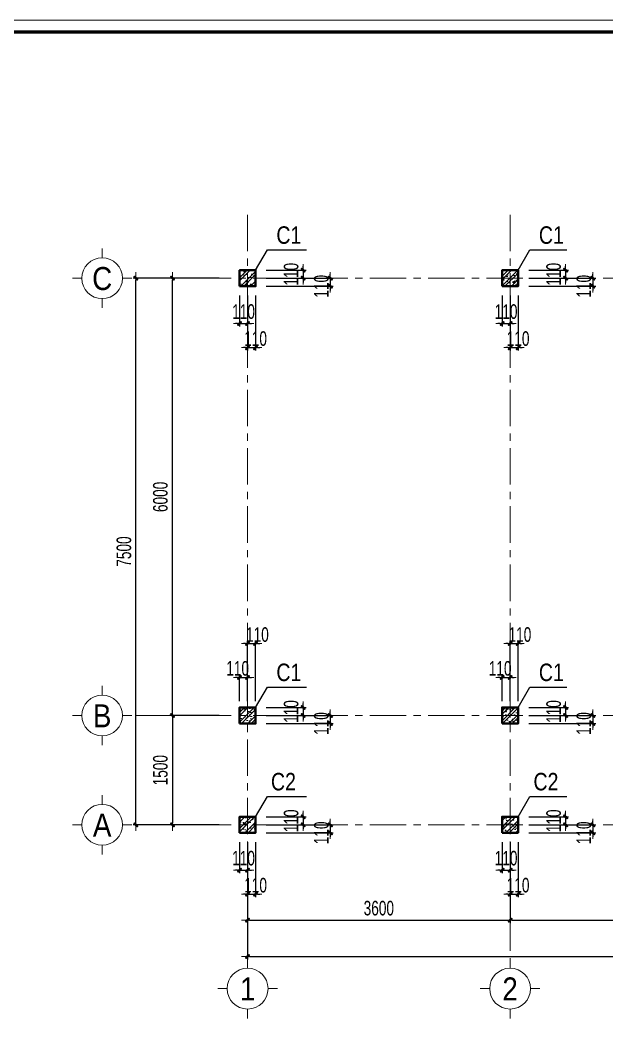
# Model space of a CAD drawing. Header units: millimetres. Extents: x -295047 to 29144, y -724756 to -246879.
# Drawn here: x -118992 to -110951, y -358538 to -344605 of the extents above; entities that cross this region are included whole.
import ezdxf
from ezdxf.enums import TextEntityAlignment as Align

# ---------------------------------------------------------------- set-up
doc = ezdxf.new("R2010")
doc.units = ezdxf.units.MM
doc.header["$MEASUREMENT"] = 0
doc.header["$PDMODE"] = 32
for name, pattern in [('CENTERX2', [4, 2.5, -0.5, 0.5, -0.5]), ('DASHDOT', [1, 0.5, -0.25, 0, -0.25]), ('HIDDEN', [0.375, 0.25, -0.125])]:
    doc.linetypes.add(name, pattern=pattern)
doc.layers.get('Defpoints').update_dxf_attribs({"color": 1})
for name, color, linetype, lineweight in [('Khungten_LCDI', 7, 'Continuous', 5), ('LC Dim', 8, 'Continuous', 18), ('LC Hatch', 252, 'Continuous', 9), ('LC ISO', 153, 'Continuous', 13), ('LC MANH DUT', 35, 'HIDDEN', 5), ('LC Net dam2', 6, 'Continuous', 40), ('LC Net manh', 219, 'Continuous', 5), ('LC Net thay', 7, 'Continuous', 25), ('LC Net truc', 79, 'DASHDOT', 13), ('LC Text1', 3, 'Continuous', 20)]:
    doc.layers.add(name, color=color, linetype=linetype, lineweight=lineweight)
doc.styles.add('HOATBIF', font='hoatbif.shx', dxfattribs={"width": 0.7})
doc.styles.add('Khungten', font='VHAVAN_1.TTF', dxfattribs={"width": 0.9, "height": 5000})
doc.styles.add('LC 1', font='VHAVANB_1.TTF')
doc.styles.add('T2', font='VHARIAL_1.TTF', dxfattribs={"width": 0.8})
doc.styles.add('Title', font='VHBLACK_1.TTF', dxfattribs={"width": 0.8})
doc.dimstyles.new('DIM CHUAN', dxfattribs={"dimscale": 60, "dimtxt": 2.5, "dimasz": 0.35, "dimexe": 0.5, "dimexo": 0, "dimgap": 0.8, "dimtad": 1, "dimdec": 0, "dimzin": 0, "dimdsep": 46, "dimtxsty": 'HOATBIF', "dimblk1": 'DOT', "dimblk2": 'DOT', "dimsah": 1, "dimcen": -1, "dimdle": 1, "dimclrd": 256, "dimclre": 256, "dimclrt": 4, "dimadec": 3, "dimazin": 2, "dimtfac": 0.333333, "dimtdec": 0, "dimtix": 1, "dimtmove": 2, "dimatfit": 3, "dimldrblk": 'DOT', "dimfxl": 1, "dimtvp": 0.833333, "dimtolj": 1, "dimtzin": 0, "dimarcsym": 0})

# ---------------------------------------------------------------- blocks, each defined once
blk = doc.blocks.new('lcdi KC')
at = {"layer": 'Defpoints', "lineweight": 0}
blk.add_lwpolyline([(-1200, -14850), (-1200, 14850), (40800, 14850), (40800, -14850)], close=True, dxfattribs=at)
at = {"layer": 'Khungten_LCDI', "color": 5, "lineweight": 60}
blk.add_lwpolyline([(0, -14650), (0, 14650), (40600, 14650), (40600, -14650)], close=True, dxfattribs=at)
at = {"color": 7, "style": 'Khungten', "width": 0.8}
for tag, p in [('REVISION', (39499, -10746)), ('NGAYHT', (39546, -11609))]:
    blk.add_attdef(tag, text='', height=200, dxfattribs=at).set_placement(p, align=Align.CENTER)
at = {"layer": 'LC Text1', "style": 'Title', "width": 1.485915}
for tag, p, p2 in [('TENBANVE1', (36913, -8886), (40339, -8886)), ('TENBANVE2', (36913, -9562), (40339, -9562))]:
    blk.add_attdef(tag, text='', height=250, dxfattribs=at).set_placement(p, p2, align=Align.FIT)
at = {"layer": 'LC Text1', "style": 'Title', "width": 0.7}
blk.add_attdef('SOBANVE', text='', height=250, dxfattribs=at).set_placement((39562, -13896), align=Align.CENTER)
blk = doc.blocks.new('cot')
at = {"layer": 'LC Hatch', "ltscale": 2}
h = blk.add_hatch(dxfattribs=at)
h.set_pattern_fill('BTCT', color=256, scale=25)
h.set_pattern_definition([(50, (0, 0), (179.31505, -15.68803), [18.75, -206.25]), (355, (0, 0), (-34.68783, 188.04803), [15, -165]), (100.4514, (14.94, -1.3), (144.62735, 172.3599), [15.93505, -175.2855]), (46.1842, (0, 50), (266.8103, -41.3798), [28.125, -309.375]), (96.6356, (22.23, 46.55), (233.6657, 243.5295), [23.9026, -262.9282]), (351.1842, (0, 50), (233.6655, 243.5297), [22.5, -247.5]), (21, (25, 37.5), (149.22676, -100.65472), [18.75, -206.25]), (326, (25, 37.5), (60.82883, 181.2875), [15, -165]), (71.4514, (37.44, 29.11), (210.05566, 80.6326), [15.93505, -175.2855]), (37.5, (0, 0), (3.03996, 83.22346), [0, -163, 0, -167.5, 0, -165.625]), (7.5, (0, 0), (65.76738, 98.60293), [0, -95.5, 0, -159.25, 0, -63.125]), (327.5, (-55.75, 0), (133.45561, -5.63872), [0, -62.5, 0, -195, 0, -258.75]), (317.5, (-80.75, 0), (145.79654, 25.02625), [0, -81.25, 0, -129.5, 0, -183.75]), (45, (0, 0), (-66.29126, 66.29126), []), (45, (44.19, 0), (-66.29126, 66.29126), [])])
h.paths.add_polyline_path([(44560.5, -27305.5), (44340.5, -27305.5), (44340.5, -27525.5), (44560.5, -27525.5)])
at = {"layer": 'LC Net dam2', "ltscale": 2}
blk.add_lwpolyline([(44340.5, -27525.5), (44560.5, -27525.5), (44560.5, -27305.5), (44340.5, -27305.5)], close=True, dxfattribs=at)
blk = doc.blocks.new('DOT')
at = {"layer": 'LC Dim'}
blk.add_line((-3, 0), (3, 0), dxfattribs=at)
at = {"layer": 'LC Dim', "color": 4}
blk.add_line((-1, -1), (1, 1), dxfattribs=at)
blk.add_lwpolyline([(0.5, 1), (-1, -0.5), (-0.5, -1), (1, 0.5)], close=True, dxfattribs=at)
blk = doc.blocks.new('*D256')
at = {"layer": 'Defpoints', "color": 0, "ltscale": 2, "transparency": 16777216}
for p in [(-115620, -348035), (-115620, -348145), (-115114, -348145)]:
    blk.add_point(p, dxfattribs=at)
at = {"layer": 'LC Dim', "lineweight": -2, "ltscale": 2, "transparency": 16777216}
for p, q in [((-115620, -348035), (-115074, -348035)), ((-115114, -348007), (-115114, -347979)), ((-115114, -348035), (-115114, -348145)), ((-115620, -348145), (-115074, -348145)), ((-115114, -348173), (-115114, -348201))]:
    blk.add_line(p, q, dxfattribs=at)
at = {"layer": 'LC Dim', "lineweight": -2, "ltscale": 2, "transparency": 16777216, "xscale": 28, "yscale": 28, "zscale": 28}
for p, rotation in [((-115114, -348035), 270), ((-115114, -348145), 90)]:
    blk.add_blockref('DOT', p, dxfattribs=dict(at, rotation=rotation))
at = {"layer": 'LC Dim', "color": 4, "ltscale": 2, "transparency": 16777216, "insert": (-115278, -348090), "char_height": 200, "attachment_point": 5, "rotation": 90, "style": 'HOATBIF'}
blk.add_mtext('\\A1;110', dxfattribs=at)
blk = doc.blocks.new('*D257')
at = {"layer": 'Defpoints', "color": 0, "ltscale": 2, "transparency": 16777216}
for p in [(-115620, -348145), (-115620, -348255), (-114741, -348255)]:
    blk.add_point(p, dxfattribs=at)
at = {"layer": 'LC Dim', "lineweight": -2, "ltscale": 2, "transparency": 16777216}
for p, q in [((-115620, -348145), (-114701, -348145)), ((-114741, -348117), (-114741, -348089)), ((-114741, -348145), (-114741, -348255)), ((-115620, -348255), (-114701, -348255)), ((-114741, -348283), (-114741, -348311))]:
    blk.add_line(p, q, dxfattribs=at)
at = {"layer": 'LC Dim', "lineweight": -2, "ltscale": 2, "transparency": 16777216, "xscale": 28, "yscale": 28, "zscale": 28}
for p, rotation in [((-114741, -348145), 270), ((-114741, -348255), 90)]:
    blk.add_blockref('DOT', p, dxfattribs=dict(at, rotation=rotation))
at = {"layer": 'LC Dim', "color": 4, "ltscale": 2, "transparency": 16777216, "insert": (-114864, -348255), "char_height": 200, "attachment_point": 5, "rotation": 90, "style": 'HOATBIF'}
blk.add_mtext('\\A1;110', dxfattribs=at)
blk = doc.blocks.new('*D258')
at = {"layer": 'Defpoints', "color": 0, "ltscale": 2, "transparency": 16777216}
for p in [(-115986, -348383), (-115876, -348383), (-115876, -348767)]:
    blk.add_point(p, dxfattribs=at)
at = {"layer": 'LC Dim', "lineweight": -2, "ltscale": 2, "transparency": 16777216}
for p, q in [((-115986, -348383), (-115986, -348807)), ((-115876, -348383), (-115876, -348807)), ((-116014, -348767), (-116042, -348767)), ((-115986, -348767), (-115876, -348767)), ((-115848, -348767), (-115820, -348767))]:
    blk.add_line(p, q, dxfattribs=at)
at = {"layer": 'LC Dim', "lineweight": -2, "ltscale": 2, "transparency": 16777216, "xscale": 28, "yscale": 28, "zscale": 28}
blk.add_blockref('DOT', (-115986, -348767), dxfattribs=at)
at = {"layer": 'LC Dim', "lineweight": -2, "ltscale": 2, "transparency": 16777216, "xscale": 28, "yscale": 28, "zscale": 28, "rotation": 180}
blk.add_blockref('DOT', (-115876, -348767), dxfattribs=at)
at = {"layer": 'LC Dim', "color": 4, "ltscale": 2, "transparency": 16777216, "insert": (-115931, -348603), "char_height": 200, "attachment_point": 5, "style": 'HOATBIF'}
blk.add_mtext('\\A1;110', dxfattribs=at)
blk = doc.blocks.new('*D259')
at = {"layer": 'Defpoints', "color": 0, "ltscale": 2, "transparency": 16777216}
for p in [(-115876, -348383), (-115766, -348383), (-115766, -349097)]:
    blk.add_point(p, dxfattribs=at)
at = {"layer": 'LC Dim', "lineweight": -2, "ltscale": 2, "transparency": 16777216}
for p, q in [((-115876, -348383), (-115876, -349137)), ((-115766, -348383), (-115766, -349137)), ((-115904, -349097), (-115932, -349097)), ((-115876, -349097), (-115766, -349097)), ((-115738, -349097), (-115710, -349097))]:
    blk.add_line(p, q, dxfattribs=at)
at = {"layer": 'LC Dim', "lineweight": -2, "ltscale": 2, "transparency": 16777216, "xscale": 28, "yscale": 28, "zscale": 28}
blk.add_blockref('DOT', (-115876, -349097), dxfattribs=at)
at = {"layer": 'LC Dim', "lineweight": -2, "ltscale": 2, "transparency": 16777216, "xscale": 28, "yscale": 28, "zscale": 28, "rotation": 180}
blk.add_blockref('DOT', (-115766, -349097), dxfattribs=at)
at = {"layer": 'LC Dim', "color": 4, "ltscale": 2, "transparency": 16777216, "insert": (-115766, -348974), "char_height": 200, "attachment_point": 5, "style": 'HOATBIF'}
blk.add_mtext('\\A1;110', dxfattribs=at)
blk = doc.blocks.new('*D260')
at = {"layer": 'Defpoints', "color": 0, "ltscale": 2, "transparency": 16777216}
for p in [(-112276, -348383), (-112166, -348383), (-112166, -349097)]:
    blk.add_point(p, dxfattribs=at)
at = {"layer": 'LC Dim', "lineweight": -2, "ltscale": 2, "transparency": 16777216}
for p, q in [((-112276, -348383), (-112276, -349137)), ((-112166, -348383), (-112166, -349137)), ((-112304, -349097), (-112332, -349097)), ((-112276, -349097), (-112166, -349097)), ((-112138, -349097), (-112110, -349097))]:
    blk.add_line(p, q, dxfattribs=at)
at = {"layer": 'LC Dim', "lineweight": -2, "ltscale": 2, "transparency": 16777216, "xscale": 28, "yscale": 28, "zscale": 28}
blk.add_blockref('DOT', (-112276, -349097), dxfattribs=at)
at = {"layer": 'LC Dim', "lineweight": -2, "ltscale": 2, "transparency": 16777216, "xscale": 28, "yscale": 28, "zscale": 28, "rotation": 180}
blk.add_blockref('DOT', (-112166, -349097), dxfattribs=at)
at = {"layer": 'LC Dim', "color": 4, "ltscale": 2, "transparency": 16777216, "insert": (-112166, -348974), "char_height": 200, "attachment_point": 5, "style": 'HOATBIF'}
blk.add_mtext('\\A1;110', dxfattribs=at)
blk = doc.blocks.new('*D261')
at = {"layer": 'Defpoints', "color": 0, "ltscale": 2, "transparency": 16777216}
for p in [(-112386, -348383), (-112276, -348383), (-112276, -348767)]:
    blk.add_point(p, dxfattribs=at)
at = {"layer": 'LC Dim', "lineweight": -2, "ltscale": 2, "transparency": 16777216}
for p, q in [((-112386, -348383), (-112386, -348807)), ((-112276, -348383), (-112276, -348807)), ((-112414, -348767), (-112442, -348767)), ((-112386, -348767), (-112276, -348767)), ((-112248, -348767), (-112220, -348767))]:
    blk.add_line(p, q, dxfattribs=at)
at = {"layer": 'LC Dim', "lineweight": -2, "ltscale": 2, "transparency": 16777216, "xscale": 28, "yscale": 28, "zscale": 28}
blk.add_blockref('DOT', (-112386, -348767), dxfattribs=at)
at = {"layer": 'LC Dim', "lineweight": -2, "ltscale": 2, "transparency": 16777216, "xscale": 28, "yscale": 28, "zscale": 28, "rotation": 180}
blk.add_blockref('DOT', (-112276, -348767), dxfattribs=at)
at = {"layer": 'LC Dim', "color": 4, "ltscale": 2, "transparency": 16777216, "insert": (-112331, -348603), "char_height": 200, "attachment_point": 5, "style": 'HOATBIF'}
blk.add_mtext('\\A1;110', dxfattribs=at)
blk = doc.blocks.new('*D266')
at = {"layer": 'Defpoints', "color": 0, "ltscale": 2, "transparency": 16777216}
for p in [(-115620, -354035), (-115620, -354145), (-115114, -354145)]:
    blk.add_point(p, dxfattribs=at)
at = {"layer": 'LC Dim', "lineweight": -2, "ltscale": 2, "transparency": 16777216}
for p, q in [((-115620, -354035), (-115074, -354035)), ((-115114, -354007), (-115114, -353979)), ((-115114, -354035), (-115114, -354145)), ((-115620, -354145), (-115074, -354145)), ((-115114, -354173), (-115114, -354201))]:
    blk.add_line(p, q, dxfattribs=at)
at = {"layer": 'LC Dim', "lineweight": -2, "ltscale": 2, "transparency": 16777216, "xscale": 28, "yscale": 28, "zscale": 28}
for p, rotation in [((-115114, -354035), 270), ((-115114, -354145), 90)]:
    blk.add_blockref('DOT', p, dxfattribs=dict(at, rotation=rotation))
at = {"layer": 'LC Dim', "color": 4, "ltscale": 2, "transparency": 16777216, "insert": (-115278, -354090), "char_height": 200, "attachment_point": 5, "rotation": 90, "style": 'HOATBIF'}
blk.add_mtext('\\A1;110', dxfattribs=at)
blk = doc.blocks.new('*D267')
at = {"layer": 'Defpoints', "color": 0, "ltscale": 2, "transparency": 16777216}
for p in [(-115620, -354145), (-115620, -354255), (-114741, -354255)]:
    blk.add_point(p, dxfattribs=at)
at = {"layer": 'LC Dim', "lineweight": -2, "ltscale": 2, "transparency": 16777216}
for p, q in [((-115620, -354145), (-114701, -354145)), ((-114741, -354117), (-114741, -354089)), ((-114741, -354145), (-114741, -354255)), ((-115620, -354255), (-114701, -354255)), ((-114741, -354283), (-114741, -354311))]:
    blk.add_line(p, q, dxfattribs=at)
at = {"layer": 'LC Dim', "lineweight": -2, "ltscale": 2, "transparency": 16777216, "xscale": 28, "yscale": 28, "zscale": 28}
for p, rotation in [((-114741, -354145), 270), ((-114741, -354255), 90)]:
    blk.add_blockref('DOT', p, dxfattribs=dict(at, rotation=rotation))
at = {"layer": 'LC Dim', "color": 4, "ltscale": 2, "transparency": 16777216, "insert": (-114864, -354255), "char_height": 200, "attachment_point": 5, "rotation": 90, "style": 'HOATBIF'}
blk.add_mtext('\\A1;110', dxfattribs=at)
blk = doc.blocks.new('*D270')
at = {"layer": 'Defpoints', "color": 0, "ltscale": 2, "transparency": 16777216}
for p in [(-115876, -353622), (-115986, -353949), (-115876, -353949)]:
    blk.add_point(p, dxfattribs=at)
at = {"layer": 'LC Dim', "lineweight": -2, "ltscale": 2, "transparency": 16777216}
for p, q in [((-115986, -353949), (-115986, -353582)), ((-115876, -353949), (-115876, -353582)), ((-116014, -353622), (-116042, -353622)), ((-115986, -353622), (-115876, -353622)), ((-115848, -353622), (-115820, -353622))]:
    blk.add_line(p, q, dxfattribs=at)
at = {"layer": 'LC Dim', "lineweight": -2, "ltscale": 2, "transparency": 16777216, "xscale": 28, "yscale": 28, "zscale": 28}
blk.add_blockref('DOT', (-115986, -353622), dxfattribs=at)
at = {"layer": 'LC Dim', "lineweight": -2, "ltscale": 2, "transparency": 16777216, "xscale": 28, "yscale": 28, "zscale": 28, "rotation": 180}
blk.add_blockref('DOT', (-115876, -353622), dxfattribs=at)
at = {"layer": 'LC Dim', "color": 4, "ltscale": 2, "transparency": 16777216, "insert": (-116012, -353499), "char_height": 200, "attachment_point": 5, "style": 'HOATBIF'}
blk.add_mtext('\\A1;110', dxfattribs=at)
blk = doc.blocks.new('*D271')
at = {"layer": 'Defpoints', "color": 0, "ltscale": 2, "transparency": 16777216}
for p in [(-115766, -353158), (-115876, -353949), (-115766, -353949)]:
    blk.add_point(p, dxfattribs=at)
at = {"layer": 'LC Dim', "lineweight": -2, "ltscale": 2, "transparency": 16777216}
for p, q in [((-115904, -353158), (-115932, -353158)), ((-115876, -353949), (-115876, -353118)), ((-115876, -353158), (-115766, -353158)), ((-115766, -353949), (-115766, -353118)), ((-115738, -353158), (-115710, -353158))]:
    blk.add_line(p, q, dxfattribs=at)
at = {"layer": 'LC Dim', "lineweight": -2, "ltscale": 2, "transparency": 16777216, "xscale": 28, "yscale": 28, "zscale": 28}
blk.add_blockref('DOT', (-115876, -353158), dxfattribs=at)
at = {"layer": 'LC Dim', "lineweight": -2, "ltscale": 2, "transparency": 16777216, "xscale": 28, "yscale": 28, "zscale": 28, "rotation": 180}
blk.add_blockref('DOT', (-115766, -353158), dxfattribs=at)
at = {"layer": 'LC Dim', "color": 4, "ltscale": 2, "transparency": 16777216, "insert": (-115741, -353035), "char_height": 200, "attachment_point": 5, "style": 'HOATBIF'}
blk.add_mtext('\\A1;110', dxfattribs=at)
blk = doc.blocks.new('*D272')
at = {"layer": 'Defpoints', "color": 0, "ltscale": 2, "transparency": 16777216}
for p in [(-112276, -353622), (-112386, -353949), (-112276, -353949)]:
    blk.add_point(p, dxfattribs=at)
at = {"layer": 'LC Dim', "lineweight": -2, "ltscale": 2, "transparency": 16777216}
for p, q in [((-112386, -353949), (-112386, -353582)), ((-112276, -353949), (-112276, -353582)), ((-112414, -353622), (-112442, -353622)), ((-112386, -353622), (-112276, -353622)), ((-112248, -353622), (-112220, -353622))]:
    blk.add_line(p, q, dxfattribs=at)
at = {"layer": 'LC Dim', "lineweight": -2, "ltscale": 2, "transparency": 16777216, "xscale": 28, "yscale": 28, "zscale": 28}
blk.add_blockref('DOT', (-112386, -353622), dxfattribs=at)
at = {"layer": 'LC Dim', "lineweight": -2, "ltscale": 2, "transparency": 16777216, "xscale": 28, "yscale": 28, "zscale": 28, "rotation": 180}
blk.add_blockref('DOT', (-112276, -353622), dxfattribs=at)
at = {"layer": 'LC Dim', "color": 4, "ltscale": 2, "transparency": 16777216, "insert": (-112412, -353499), "char_height": 200, "attachment_point": 5, "style": 'HOATBIF'}
blk.add_mtext('\\A1;110', dxfattribs=at)
blk = doc.blocks.new('*D273')
at = {"layer": 'Defpoints', "color": 0, "ltscale": 2, "transparency": 16777216}
for p in [(-112166, -353158), (-112276, -353949), (-112166, -353949)]:
    blk.add_point(p, dxfattribs=at)
at = {"layer": 'LC Dim', "lineweight": -2, "ltscale": 2, "transparency": 16777216}
for p, q in [((-112304, -353158), (-112332, -353158)), ((-112276, -353949), (-112276, -353118)), ((-112276, -353158), (-112166, -353158)), ((-112166, -353949), (-112166, -353118)), ((-112138, -353158), (-112110, -353158))]:
    blk.add_line(p, q, dxfattribs=at)
at = {"layer": 'LC Dim', "lineweight": -2, "ltscale": 2, "transparency": 16777216, "xscale": 28, "yscale": 28, "zscale": 28}
blk.add_blockref('DOT', (-112276, -353158), dxfattribs=at)
at = {"layer": 'LC Dim', "lineweight": -2, "ltscale": 2, "transparency": 16777216, "xscale": 28, "yscale": 28, "zscale": 28, "rotation": 180}
blk.add_blockref('DOT', (-112166, -353158), dxfattribs=at)
at = {"layer": 'LC Dim', "color": 4, "ltscale": 2, "transparency": 16777216, "insert": (-112141, -353035), "char_height": 200, "attachment_point": 5, "style": 'HOATBIF'}
blk.add_mtext('\\A1;110', dxfattribs=at)
blk = doc.blocks.new('*D276')
at = {"layer": 'Defpoints', "color": 0, "ltscale": 2, "transparency": 16777216}
for p in [(-112020, -348035), (-112020, -348145), (-111514, -348145)]:
    blk.add_point(p, dxfattribs=at)
at = {"layer": 'LC Dim', "lineweight": -2, "ltscale": 2, "transparency": 16777216}
for p, q in [((-112020, -348035), (-111474, -348035)), ((-111514, -348007), (-111514, -347979)), ((-111514, -348035), (-111514, -348145)), ((-112020, -348145), (-111474, -348145)), ((-111514, -348173), (-111514, -348201))]:
    blk.add_line(p, q, dxfattribs=at)
at = {"layer": 'LC Dim', "lineweight": -2, "ltscale": 2, "transparency": 16777216, "xscale": 28, "yscale": 28, "zscale": 28}
for p, rotation in [((-111514, -348035), 270), ((-111514, -348145), 90)]:
    blk.add_blockref('DOT', p, dxfattribs=dict(at, rotation=rotation))
at = {"layer": 'LC Dim', "color": 4, "ltscale": 2, "transparency": 16777216, "insert": (-111678, -348090), "char_height": 200, "attachment_point": 5, "rotation": 90, "style": 'HOATBIF'}
blk.add_mtext('\\A1;110', dxfattribs=at)
blk = doc.blocks.new('*D277')
at = {"layer": 'Defpoints', "color": 0, "ltscale": 2, "transparency": 16777216}
for p in [(-112020, -348145), (-112020, -348255), (-111141, -348255)]:
    blk.add_point(p, dxfattribs=at)
at = {"layer": 'LC Dim', "lineweight": -2, "ltscale": 2, "transparency": 16777216}
for p, q in [((-112020, -348145), (-111101, -348145)), ((-111141, -348117), (-111141, -348089)), ((-111141, -348145), (-111141, -348255)), ((-112020, -348255), (-111101, -348255)), ((-111141, -348283), (-111141, -348311))]:
    blk.add_line(p, q, dxfattribs=at)
at = {"layer": 'LC Dim', "lineweight": -2, "ltscale": 2, "transparency": 16777216, "xscale": 28, "yscale": 28, "zscale": 28}
for p, rotation in [((-111141, -348145), 270), ((-111141, -348255), 90)]:
    blk.add_blockref('DOT', p, dxfattribs=dict(at, rotation=rotation))
at = {"layer": 'LC Dim', "color": 4, "ltscale": 2, "transparency": 16777216, "insert": (-111264, -348255), "char_height": 200, "attachment_point": 5, "rotation": 90, "style": 'HOATBIF'}
blk.add_mtext('\\A1;110', dxfattribs=at)
blk = doc.blocks.new('*D278')
at = {"layer": 'Defpoints', "color": 0, "ltscale": 2, "transparency": 16777216}
for p in [(-112020, -354035), (-112020, -354145), (-111514, -354145)]:
    blk.add_point(p, dxfattribs=at)
at = {"layer": 'LC Dim', "lineweight": -2, "ltscale": 2, "transparency": 16777216}
for p, q in [((-112020, -354035), (-111474, -354035)), ((-111514, -354007), (-111514, -353979)), ((-111514, -354035), (-111514, -354145)), ((-112020, -354145), (-111474, -354145)), ((-111514, -354173), (-111514, -354201))]:
    blk.add_line(p, q, dxfattribs=at)
at = {"layer": 'LC Dim', "lineweight": -2, "ltscale": 2, "transparency": 16777216, "xscale": 28, "yscale": 28, "zscale": 28}
for p, rotation in [((-111514, -354035), 270), ((-111514, -354145), 90)]:
    blk.add_blockref('DOT', p, dxfattribs=dict(at, rotation=rotation))
at = {"layer": 'LC Dim', "color": 4, "ltscale": 2, "transparency": 16777216, "insert": (-111678, -354090), "char_height": 200, "attachment_point": 5, "rotation": 90, "style": 'HOATBIF'}
blk.add_mtext('\\A1;110', dxfattribs=at)
blk = doc.blocks.new('*D279')
at = {"layer": 'Defpoints', "color": 0, "ltscale": 2, "transparency": 16777216}
for p in [(-112020, -354145), (-112020, -354255), (-111141, -354255)]:
    blk.add_point(p, dxfattribs=at)
at = {"layer": 'LC Dim', "lineweight": -2, "ltscale": 2, "transparency": 16777216}
for p, q in [((-112020, -354145), (-111101, -354145)), ((-111141, -354117), (-111141, -354089)), ((-111141, -354145), (-111141, -354255)), ((-112020, -354255), (-111101, -354255)), ((-111141, -354283), (-111141, -354311))]:
    blk.add_line(p, q, dxfattribs=at)
at = {"layer": 'LC Dim', "lineweight": -2, "ltscale": 2, "transparency": 16777216, "xscale": 28, "yscale": 28, "zscale": 28}
for p, rotation in [((-111141, -354145), 270), ((-111141, -354255), 90)]:
    blk.add_blockref('DOT', p, dxfattribs=dict(at, rotation=rotation))
at = {"layer": 'LC Dim', "color": 4, "ltscale": 2, "transparency": 16777216, "insert": (-111264, -354255), "char_height": 200, "attachment_point": 5, "rotation": 90, "style": 'HOATBIF'}
blk.add_mtext('\\A1;110', dxfattribs=at)
blk = doc.blocks.new('*D288')
at = {"layer": 'Defpoints', "color": 0, "ltscale": 2, "transparency": 16777216}
for p in [(-115620, -355535), (-115620, -355645), (-115114, -355645)]:
    blk.add_point(p, dxfattribs=at)
at = {"layer": 'LC Dim', "lineweight": -2, "ltscale": 2, "transparency": 16777216}
for p, q in [((-115620, -355535), (-115074, -355535)), ((-115114, -355507), (-115114, -355479)), ((-115114, -355535), (-115114, -355645)), ((-115620, -355645), (-115074, -355645)), ((-115114, -355673), (-115114, -355701))]:
    blk.add_line(p, q, dxfattribs=at)
at = {"layer": 'LC Dim', "lineweight": -2, "ltscale": 2, "transparency": 16777216, "xscale": 28, "yscale": 28, "zscale": 28}
for p, rotation in [((-115114, -355535), 270), ((-115114, -355645), 90)]:
    blk.add_blockref('DOT', p, dxfattribs=dict(at, rotation=rotation))
at = {"layer": 'LC Dim', "color": 4, "ltscale": 2, "transparency": 16777216, "insert": (-115278, -355590), "char_height": 200, "attachment_point": 5, "rotation": 90, "style": 'HOATBIF'}
blk.add_mtext('\\A1;110', dxfattribs=at)
blk = doc.blocks.new('*D289')
at = {"layer": 'Defpoints', "color": 0, "ltscale": 2, "transparency": 16777216}
for p in [(-115620, -355645), (-115620, -355755), (-114741, -355755)]:
    blk.add_point(p, dxfattribs=at)
at = {"layer": 'LC Dim', "lineweight": -2, "ltscale": 2, "transparency": 16777216}
for p, q in [((-115620, -355645), (-114701, -355645)), ((-114741, -355617), (-114741, -355589)), ((-114741, -355645), (-114741, -355755)), ((-115620, -355755), (-114701, -355755)), ((-114741, -355783), (-114741, -355811))]:
    blk.add_line(p, q, dxfattribs=at)
at = {"layer": 'LC Dim', "lineweight": -2, "ltscale": 2, "transparency": 16777216, "xscale": 28, "yscale": 28, "zscale": 28}
for p, rotation in [((-114741, -355645), 270), ((-114741, -355755), 90)]:
    blk.add_blockref('DOT', p, dxfattribs=dict(at, rotation=rotation))
at = {"layer": 'LC Dim', "color": 4, "ltscale": 2, "transparency": 16777216, "insert": (-114864, -355755), "char_height": 200, "attachment_point": 5, "rotation": 90, "style": 'HOATBIF'}
blk.add_mtext('\\A1;110', dxfattribs=at)
blk = doc.blocks.new('*D292')
at = {"layer": 'Defpoints', "color": 0, "ltscale": 2, "transparency": 16777216}
for p in [(-112020, -355535), (-112020, -355645), (-111514, -355645)]:
    blk.add_point(p, dxfattribs=at)
at = {"layer": 'LC Dim', "lineweight": -2, "ltscale": 2, "transparency": 16777216}
for p, q in [((-112020, -355535), (-111474, -355535)), ((-111514, -355507), (-111514, -355479)), ((-111514, -355535), (-111514, -355645)), ((-112020, -355645), (-111474, -355645)), ((-111514, -355673), (-111514, -355701))]:
    blk.add_line(p, q, dxfattribs=at)
at = {"layer": 'LC Dim', "lineweight": -2, "ltscale": 2, "transparency": 16777216, "xscale": 28, "yscale": 28, "zscale": 28}
for p, rotation in [((-111514, -355535), 270), ((-111514, -355645), 90)]:
    blk.add_blockref('DOT', p, dxfattribs=dict(at, rotation=rotation))
at = {"layer": 'LC Dim', "color": 4, "ltscale": 2, "transparency": 16777216, "insert": (-111678, -355590), "char_height": 200, "attachment_point": 5, "rotation": 90, "style": 'HOATBIF'}
blk.add_mtext('\\A1;110', dxfattribs=at)
blk = doc.blocks.new('*D293')
at = {"layer": 'Defpoints', "color": 0, "ltscale": 2, "transparency": 16777216}
for p in [(-112020, -355645), (-112020, -355755), (-111141, -355755)]:
    blk.add_point(p, dxfattribs=at)
at = {"layer": 'LC Dim', "lineweight": -2, "ltscale": 2, "transparency": 16777216}
for p, q in [((-112020, -355645), (-111101, -355645)), ((-111141, -355617), (-111141, -355589)), ((-111141, -355645), (-111141, -355755)), ((-112020, -355755), (-111101, -355755)), ((-111141, -355783), (-111141, -355811))]:
    blk.add_line(p, q, dxfattribs=at)
at = {"layer": 'LC Dim', "lineweight": -2, "ltscale": 2, "transparency": 16777216, "xscale": 28, "yscale": 28, "zscale": 28}
for p, rotation in [((-111141, -355645), 270), ((-111141, -355755), 90)]:
    blk.add_blockref('DOT', p, dxfattribs=dict(at, rotation=rotation))
at = {"layer": 'LC Dim', "color": 4, "ltscale": 2, "transparency": 16777216, "insert": (-111264, -355755), "char_height": 200, "attachment_point": 5, "rotation": 90, "style": 'HOATBIF'}
blk.add_mtext('\\A1;110', dxfattribs=at)
blk = doc.blocks.new('*D296')
at = {"layer": 'Defpoints', "color": 0, "ltscale": 2, "transparency": 16777216}
for p in [(-115986, -355883), (-115876, -355883), (-115876, -356267)]:
    blk.add_point(p, dxfattribs=at)
at = {"layer": 'LC Dim', "lineweight": -2, "ltscale": 2, "transparency": 16777216}
for p, q in [((-115986, -355883), (-115986, -356307)), ((-115876, -355883), (-115876, -356307)), ((-116014, -356267), (-116042, -356267)), ((-115986, -356267), (-115876, -356267)), ((-115848, -356267), (-115820, -356267))]:
    blk.add_line(p, q, dxfattribs=at)
at = {"layer": 'LC Dim', "lineweight": -2, "ltscale": 2, "transparency": 16777216, "xscale": 28, "yscale": 28, "zscale": 28}
blk.add_blockref('DOT', (-115986, -356267), dxfattribs=at)
at = {"layer": 'LC Dim', "lineweight": -2, "ltscale": 2, "transparency": 16777216, "xscale": 28, "yscale": 28, "zscale": 28, "rotation": 180}
blk.add_blockref('DOT', (-115876, -356267), dxfattribs=at)
at = {"layer": 'LC Dim', "color": 4, "ltscale": 2, "transparency": 16777216, "insert": (-115931, -356103), "char_height": 200, "attachment_point": 5, "style": 'HOATBIF'}
blk.add_mtext('\\A1;110', dxfattribs=at)
blk = doc.blocks.new('*D297')
at = {"layer": 'Defpoints', "color": 0, "ltscale": 2, "transparency": 16777216}
for p in [(-115876, -355883), (-115766, -355883), (-115766, -356597)]:
    blk.add_point(p, dxfattribs=at)
at = {"layer": 'LC Dim', "lineweight": -2, "ltscale": 2, "transparency": 16777216}
for p, q in [((-115876, -355883), (-115876, -356637)), ((-115766, -355883), (-115766, -356637)), ((-115904, -356597), (-115932, -356597)), ((-115876, -356597), (-115766, -356597)), ((-115738, -356597), (-115710, -356597))]:
    blk.add_line(p, q, dxfattribs=at)
at = {"layer": 'LC Dim', "lineweight": -2, "ltscale": 2, "transparency": 16777216, "xscale": 28, "yscale": 28, "zscale": 28}
blk.add_blockref('DOT', (-115876, -356597), dxfattribs=at)
at = {"layer": 'LC Dim', "lineweight": -2, "ltscale": 2, "transparency": 16777216, "xscale": 28, "yscale": 28, "zscale": 28, "rotation": 180}
blk.add_blockref('DOT', (-115766, -356597), dxfattribs=at)
at = {"layer": 'LC Dim', "color": 4, "ltscale": 2, "transparency": 16777216, "insert": (-115766, -356474), "char_height": 200, "attachment_point": 5, "style": 'HOATBIF'}
blk.add_mtext('\\A1;110', dxfattribs=at)
blk = doc.blocks.new('*D298')
at = {"layer": 'Defpoints', "color": 0, "ltscale": 2, "transparency": 16777216}
for p in [(-112276, -355883), (-112166, -355883), (-112166, -356597)]:
    blk.add_point(p, dxfattribs=at)
at = {"layer": 'LC Dim', "lineweight": -2, "ltscale": 2, "transparency": 16777216}
for p, q in [((-112276, -355883), (-112276, -356637)), ((-112166, -355883), (-112166, -356637)), ((-112304, -356597), (-112332, -356597)), ((-112276, -356597), (-112166, -356597)), ((-112138, -356597), (-112110, -356597))]:
    blk.add_line(p, q, dxfattribs=at)
at = {"layer": 'LC Dim', "lineweight": -2, "ltscale": 2, "transparency": 16777216, "xscale": 28, "yscale": 28, "zscale": 28}
blk.add_blockref('DOT', (-112276, -356597), dxfattribs=at)
at = {"layer": 'LC Dim', "lineweight": -2, "ltscale": 2, "transparency": 16777216, "xscale": 28, "yscale": 28, "zscale": 28, "rotation": 180}
blk.add_blockref('DOT', (-112166, -356597), dxfattribs=at)
at = {"layer": 'LC Dim', "color": 4, "ltscale": 2, "transparency": 16777216, "insert": (-112166, -356474), "char_height": 200, "attachment_point": 5, "style": 'HOATBIF'}
blk.add_mtext('\\A1;110', dxfattribs=at)
blk = doc.blocks.new('*D299')
at = {"layer": 'Defpoints', "color": 0, "ltscale": 2, "transparency": 16777216}
for p in [(-112386, -355883), (-112276, -355883), (-112276, -356267)]:
    blk.add_point(p, dxfattribs=at)
at = {"layer": 'LC Dim', "lineweight": -2, "ltscale": 2, "transparency": 16777216}
for p, q in [((-112386, -355883), (-112386, -356307)), ((-112276, -355883), (-112276, -356307)), ((-112414, -356267), (-112442, -356267)), ((-112386, -356267), (-112276, -356267)), ((-112248, -356267), (-112220, -356267))]:
    blk.add_line(p, q, dxfattribs=at)
at = {"layer": 'LC Dim', "lineweight": -2, "ltscale": 2, "transparency": 16777216, "xscale": 28, "yscale": 28, "zscale": 28}
blk.add_blockref('DOT', (-112386, -356267), dxfattribs=at)
at = {"layer": 'LC Dim', "lineweight": -2, "ltscale": 2, "transparency": 16777216, "xscale": 28, "yscale": 28, "zscale": 28, "rotation": 180}
blk.add_blockref('DOT', (-112276, -356267), dxfattribs=at)
at = {"layer": 'LC Dim', "color": 4, "ltscale": 2, "transparency": 16777216, "insert": (-112331, -356103), "char_height": 200, "attachment_point": 5, "style": 'HOATBIF'}
blk.add_mtext('\\A1;110', dxfattribs=at)
blk = doc.blocks.new('*D304')
at = {"layer": 'Defpoints', "color": 0, "ltscale": 2, "transparency": 16777216}
for p in [(-115876, -355883), (-112276, -355883), (-112276, -356953)]:
    blk.add_point(p, dxfattribs=at)
at = {"layer": 'LC Dim', "lineweight": -2, "ltscale": 2, "transparency": 16777216}
for p, q in [((-115876, -355883), (-115876, -356993)), ((-112276, -355883), (-112276, -356993)), ((-115848, -356953), (-112304, -356953))]:
    blk.add_line(p, q, dxfattribs=at)
at = {"layer": 'LC Dim', "lineweight": -2, "ltscale": 2, "transparency": 16777216, "xscale": 28, "yscale": 28, "zscale": 28, "rotation": 180}
blk.add_blockref('DOT', (-115876, -356953), dxfattribs=at)
at = {"layer": 'LC Dim', "lineweight": -2, "ltscale": 2, "transparency": 16777216, "xscale": 28, "yscale": 28, "zscale": 28}
blk.add_blockref('DOT', (-112276, -356953), dxfattribs=at)
at = {"layer": 'LC Dim', "color": 4, "ltscale": 2, "transparency": 16777216, "insert": (-114076, -356789), "char_height": 200, "attachment_point": 5, "style": 'HOATBIF'}
blk.add_mtext('\\A1;3600', dxfattribs=at)
blk = doc.blocks.new('*D305')
at = {"layer": 'Defpoints', "color": 0, "ltscale": 2, "transparency": 16777216}
for p in [(-112276, -355883), (-108676, -355883), (-108676, -356953)]:
    blk.add_point(p, dxfattribs=at)
at = {"layer": 'LC Dim', "lineweight": -2, "ltscale": 2, "transparency": 16777216}
for p, q in [((-112276, -355883), (-112276, -356993)), ((-108676, -355883), (-108676, -356993)), ((-112248, -356953), (-108704, -356953))]:
    blk.add_line(p, q, dxfattribs=at)
at = {"layer": 'LC Dim', "lineweight": -2, "ltscale": 2, "transparency": 16777216, "xscale": 28, "yscale": 28, "zscale": 28, "rotation": 180}
blk.add_blockref('DOT', (-112276, -356953), dxfattribs=at)
at = {"layer": 'LC Dim', "lineweight": -2, "ltscale": 2, "transparency": 16777216, "xscale": 28, "yscale": 28, "zscale": 28}
blk.add_blockref('DOT', (-108676, -356953), dxfattribs=at)
at = {"layer": 'LC Dim', "color": 4, "ltscale": 2, "transparency": 16777216, "insert": (-110476, -356789), "char_height": 200, "attachment_point": 5, "style": 'HOATBIF'}
blk.add_mtext('\\A1;3600', dxfattribs=at)
blk = doc.blocks.new('*D306')
at = {"layer": 'Defpoints', "color": 0, "ltscale": 2, "transparency": 16777216}
for p in [(-115876, -355883), (-101476, -355883), (-101476, -357453)]:
    blk.add_point(p, dxfattribs=at)
at = {"layer": 'LC Dim', "lineweight": -2, "ltscale": 2, "transparency": 16777216}
for p, q in [((-115876, -355883), (-115876, -357493)), ((-101476, -355883), (-101476, -357493)), ((-115848, -357453), (-101504, -357453))]:
    blk.add_line(p, q, dxfattribs=at)
at = {"layer": 'LC Dim', "lineweight": -2, "ltscale": 2, "transparency": 16777216, "xscale": 28, "yscale": 28, "zscale": 28, "rotation": 180}
blk.add_blockref('DOT', (-115876, -357453), dxfattribs=at)
at = {"layer": 'LC Dim', "lineweight": -2, "ltscale": 2, "transparency": 16777216, "xscale": 28, "yscale": 28, "zscale": 28}
blk.add_blockref('DOT', (-101476, -357453), dxfattribs=at)
at = {"layer": 'LC Dim', "color": 4, "ltscale": 2, "transparency": 16777216, "insert": (-108676, -357289), "char_height": 200, "attachment_point": 5, "style": 'HOATBIF'}
blk.add_mtext('\\A1;14400', dxfattribs=at)
blk = doc.blocks.new('*D307')
at = {"layer": 'Defpoints', "color": 0, "ltscale": 2, "transparency": 16777216}
for p in [(-116907, -348145), (-116264, -348145), (-116264, -354145)]:
    blk.add_point(p, dxfattribs=at)
at = {"layer": 'LC Dim', "lineweight": -2, "ltscale": 2, "transparency": 16777216}
for p, q in [((-116264, -348145), (-116947, -348145)), ((-116907, -354117), (-116907, -348173)), ((-116264, -354145), (-116947, -354145))]:
    blk.add_line(p, q, dxfattribs=at)
at = {"layer": 'LC Dim', "lineweight": -2, "ltscale": 2, "transparency": 16777216, "xscale": 28, "yscale": 28, "zscale": 28}
for p, rotation in [((-116907, -348145), 90), ((-116907, -354145), 270)]:
    blk.add_blockref('DOT', p, dxfattribs=dict(at, rotation=rotation))
at = {"layer": 'LC Dim', "color": 4, "ltscale": 2, "transparency": 16777216, "insert": (-117071, -351145), "char_height": 200, "attachment_point": 5, "rotation": 90, "style": 'HOATBIF'}
blk.add_mtext('\\A1;6000', dxfattribs=at)
blk = doc.blocks.new('*D308')
at = {"layer": 'Defpoints', "color": 0, "ltscale": 2, "transparency": 16777216}
for p in [(-116264, -354145), (-116907, -355645), (-116264, -355645)]:
    blk.add_point(p, dxfattribs=at)
at = {"layer": 'LC Dim', "lineweight": -2, "ltscale": 2, "transparency": 16777216}
for p, q in [((-116264, -354145), (-116947, -354145)), ((-116907, -354173), (-116907, -355617)), ((-116264, -355645), (-116947, -355645))]:
    blk.add_line(p, q, dxfattribs=at)
at = {"layer": 'LC Dim', "lineweight": -2, "ltscale": 2, "transparency": 16777216, "xscale": 28, "yscale": 28, "zscale": 28}
for p, rotation in [((-116907, -354145), 90), ((-116907, -355645), 270)]:
    blk.add_blockref('DOT', p, dxfattribs=dict(at, rotation=rotation))
at = {"layer": 'LC Dim', "color": 4, "ltscale": 2, "transparency": 16777216, "insert": (-117071, -354895), "char_height": 200, "attachment_point": 5, "rotation": 90, "style": 'HOATBIF'}
blk.add_mtext('\\A1;1500', dxfattribs=at)
blk = doc.blocks.new('*D309')
at = {"layer": 'Defpoints', "color": 0, "ltscale": 2, "transparency": 16777216}
for p in [(-117407, -348145), (-116264, -348145), (-116264, -355645)]:
    blk.add_point(p, dxfattribs=at)
at = {"layer": 'LC Dim', "lineweight": -2, "ltscale": 2, "transparency": 16777216}
for p, q in [((-116264, -348145), (-117447, -348145)), ((-117407, -355617), (-117407, -348173)), ((-116264, -355645), (-117447, -355645))]:
    blk.add_line(p, q, dxfattribs=at)
at = {"layer": 'LC Dim', "lineweight": -2, "ltscale": 2, "transparency": 16777216, "xscale": 28, "yscale": 28, "zscale": 28}
for p, rotation in [((-117407, -348145), 90), ((-117407, -355645), 270)]:
    blk.add_blockref('DOT', p, dxfattribs=dict(at, rotation=rotation))
at = {"layer": 'LC Dim', "color": 4, "ltscale": 2, "transparency": 16777216, "insert": (-117571, -351895), "char_height": 200, "attachment_point": 5, "rotation": 90, "style": 'HOATBIF'}
blk.add_mtext('\\A1;7500', dxfattribs=at)
blk = doc.blocks.new('TTRUC')
at = {"layer": 'LC ISO'}
for p, q in [((0, 6.95), (0, 10.13)), ((-6.95, 0), (-10.13, 0)), ((6.95, 0), (10.13, 0)), ((0, -6.95), (0, -10.13))]:
    blk.add_line(p, q, dxfattribs=at)
at = {"layer": 'LC Net manh'}
blk.add_circle((0, 0), 6.95, dxfattribs=at)

msp = doc.modelspace()

# ---------------------------------------------------------------- linework, layer by layer
at = {"layer": 'LC Net truc', "linetype": 'CENTERX2', "ltscale": 200}
for p, q in [((-115875.6, -347274.1), (-115875.6, -357554)), ((-112275.6, -347274.1), (-112275.6, -357554)), ((-117401, -348144.5), (-100511.6, -348144.5)), ((-117401, -354144.5), (-100511.6, -354144.5)), ((-117401, -355644.5), (-100511.6, -355644.5))]:
    msp.add_line(p, q, dxfattribs=at)

# ---------------------------------------------------------------- block references
at = {"layer": 'LC ISO', "xscale": 40.31376784078886, "yscale": 40.31376784078886, "zscale": 40.31376784078886}
for p in [(-117870, -348144.5), (-117870, -354144.5), (-117870, -355644.5), (-115875.6, -357892.1), (-112275.6, -357892.1)]:
    msp.add_blockref('TTRUC', p, dxfattribs=at)
at = {"layer": 'LC MANH DUT'}
for p in [(-160326.1, -320729), (-156726.1, -320729), (-160326.1, -326729), (-156726.1, -326729), (-160326.1, -328229), (-156726.1, -328229)]:
    msp.add_blockref('cot', p, dxfattribs=at)
at = {"layer": 'LC Net thay', "xscale": 0.8, "yscale": 0.8, "zscale": 0.8}
msp.add_blockref('lcdi KC', (-122144.2, -356485.3), dxfattribs=at)

# ---------------------------------------------------------------- texts
at = {"layer": 'LC Text1', "style": 'T2', "width": 0.8}
for s, p in [(' c1', (-115555.5, -347672.3)), (' c1', (-111955.5, -347672.3)), (' c1', (-115555.5, -353672.3)), (' c1', (-111955.5, -353672.3)), ('c2', (-115555.5, -355172.3)), ('c2', (-111955.5, -355172.3))]:
    msp.add_text(s, height=240, dxfattribs=at).set_placement(p)
at = {"layer": 'LC Text1', "ltscale": 0.2, "style": 'LC 1', "width": 0.9}
for s, p in [('c', (-117870, -348401.3)), ('b', (-117870, -354401.3)), ('a', (-117870, -355901.3)), ('1', (-115875.6, -358148.9)), ('2', (-112275.6, -358148.9))]:
    msp.add_text(s, height=315.7, dxfattribs=at).set_placement(p, align=Align.BOTTOM_CENTER)

# ---------------------------------------------------------------- dimensions: what is measured, and where the dimension line sits
at = {"layer": 'LC Dim', "ltscale": 2}
for base, p1, p2, angle, picture, middle in [((-115113.7, -348144.5), (-115620.4, -348034.5), (-115620.4, -348144.5), 90, '*D256', (-115277.7, -348089.5)), ((-111513.7, -348144.5), (-112020.4, -348034.5), (-112020.4, -348144.5), 90, '*D276', (-111677.7, -348089.5)), ((-117407, -348144.5), (-116263.9, -355644.5), (-116263.9, -348144.5), 90, '*D309', (-117571, -351894.5)), ((-116907, -348144.5), (-116263.9, -354144.5), (-116263.9, -348144.5), 90, '*D307', (-117071, -351144.5)), ((-115875.6, -348766.8), (-115985.6, -348382.5), (-115875.6, -348382.5), 180, '*D258', (-115930.6, -348602.8)), ((-112275.6, -348766.8), (-112385.6, -348382.5), (-112275.6, -348382.5), 180, '*D261', (-112330.6, -348602.8)), ((-115113.7, -354144.5), (-115620.4, -354034.5), (-115620.4, -354144.5), 90, '*D266', (-115277.7, -354089.5)), ((-111513.7, -354144.5), (-112020.4, -354034.5), (-112020.4, -354144.5), 90, '*D278', (-111677.7, -354089.5)), ((-116907, -355644.5), (-116263.9, -354144.5), (-116263.9, -355644.5), 90, '*D308', (-117071, -354894.5)), ((-115113.7, -355644.5), (-115620.4, -355534.5), (-115620.4, -355644.5), 90, '*D288', (-115277.7, -355589.5)), ((-111513.7, -355644.5), (-112020.4, -355534.5), (-112020.4, -355644.5), 90, '*D292', (-111677.7, -355589.5)), ((-115875.6, -356266.8), (-115985.6, -355882.5), (-115875.6, -355882.5), 180, '*D296', (-115930.6, -356102.8)), ((-112275.6, -356266.8), (-112385.6, -355882.5), (-112275.6, -355882.5), 180, '*D299', (-112330.6, -356102.8))]:
    dim = msp.add_linear_dim(base=base, p1=p1, p2=p2, angle=angle, dimstyle='DIM CHUAN', override={"dimscale": 80}, dxfattribs=at)
    dim.commit()
    dim.dimension.update_dxf_attribs({"geometry": picture, "text_midpoint": middle})
for base, p1, p2, angle, picture, middle in [((-114741.4, -348254.5), (-115620.4, -348144.5), (-115620.4, -348254.5), 90, '*D257', (-114864.4, -348254.5)), ((-111141.4, -348254.5), (-112020.4, -348144.5), (-112020.4, -348254.5), 90, '*D277', (-111264.4, -348254.5)), ((-115765.6, -349096.8), (-115875.6, -348382.5), (-115765.6, -348382.5), 180, '*D259', (-115765.6, -348973.8)), ((-112165.6, -349096.8), (-112275.6, -348382.5), (-112165.6, -348382.5), 180, '*D260', (-112165.6, -348973.8)), ((-114741.4, -354254.5), (-115620.4, -354144.5), (-115620.4, -354254.5), 90, '*D267', (-114864.4, -354254.5)), ((-111141.4, -354254.5), (-112020.4, -354144.5), (-112020.4, -354254.5), 90, '*D279', (-111264.4, -354254.5)), ((-114741.4, -355754.5), (-115620.4, -355644.5), (-115620.4, -355754.5), 90, '*D289', (-114864.4, -355754.5)), ((-111141.4, -355754.5), (-112020.4, -355644.5), (-112020.4, -355754.5), 90, '*D293', (-111264.4, -355754.5)), ((-115765.6, -356596.8), (-115875.6, -355882.5), (-115765.6, -355882.5), 180, '*D297', (-115765.6, -356473.8)), ((-112165.6, -356596.8), (-112275.6, -355882.5), (-112165.6, -355882.5), 180, '*D298', (-112165.6, -356473.8))]:
    dim = msp.add_linear_dim(base=base, p1=p1, p2=p2, angle=angle, dimstyle='DIM CHUAN', override={"dimscale": 80}, dxfattribs=at)
    dim.commit()
    dim.dimension.update_dxf_attribs({"geometry": picture, "text_midpoint": middle, "dimtype": 160})
for base, p1, p2, picture, middle in [((-115765.6, -353158.4), (-115875.6, -353948.9), (-115765.6, -353948.9), '*D271', (-115740.9, -353035.4)), ((-112165.6, -353158.4), (-112275.6, -353948.9), (-112165.6, -353948.9), '*D273', (-112140.9, -353035.4)), ((-115875.6, -353621.9), (-115985.6, -353948.9), (-115875.6, -353948.9), '*D270', (-116012.4, -353498.9)), ((-112275.6, -353621.9), (-112385.6, -353948.9), (-112275.6, -353948.9), '*D272', (-112412.4, -353498.9))]:
    dim = msp.add_linear_dim(base=base, p1=p1, p2=p2, dimstyle='DIM CHUAN', override={"dimscale": 80}, dxfattribs=at)
    dim.commit()
    dim.dimension.update_dxf_attribs({"geometry": picture, "text_midpoint": middle, "dimtype": 160})
for base, p1, p2, picture, middle in [((-112275.6, -356953.2), (-115875.6, -355882.5), (-112275.6, -355882.5), '*D304', (-114075.6, -356789.2)), ((-101475.6, -357453.2), (-115875.6, -355882.5), (-101475.6, -355882.5), '*D306', (-108675.6, -357289.2)), ((-108675.6, -356953.2), (-112275.6, -355882.5), (-108675.6, -355882.5), '*D305', (-110475.6, -356789.2))]:
    dim = msp.add_linear_dim(base=base, p1=p1, p2=p2, dimstyle='DIM CHUAN', override={"dimscale": 80}, dxfattribs=at)
    dim.commit()
    dim.dimension.update_dxf_attribs({"geometry": picture, "text_midpoint": middle})

# ---------------------------------------------------------------- leaders
for points in [[(-115765.6, -348034.5), (-115603.9, -347753.8), (-115068.2, -347753.8)], [(-112165.6, -348034.5), (-112003.9, -347753.8), (-111495.7, -347753.8)], [(-115765.6, -354034.5), (-115603.9, -353753.8), (-115068.2, -353753.8)], [(-112165.6, -354034.5), (-112003.9, -353753.8), (-111495.7, -353753.8)], [(-115765.6, -355534.5), (-115603.9, -355253.8), (-115068.2, -355253.8)], [(-112165.6, -355534.5), (-112003.9, -355253.8), (-111495.7, -355253.8)]]:
    msp.add_leader(points, dimstyle='DIM CHUAN', override={"dimscale": 80}, dxfattribs=at)

doc.saveas('drawing.dxf')
